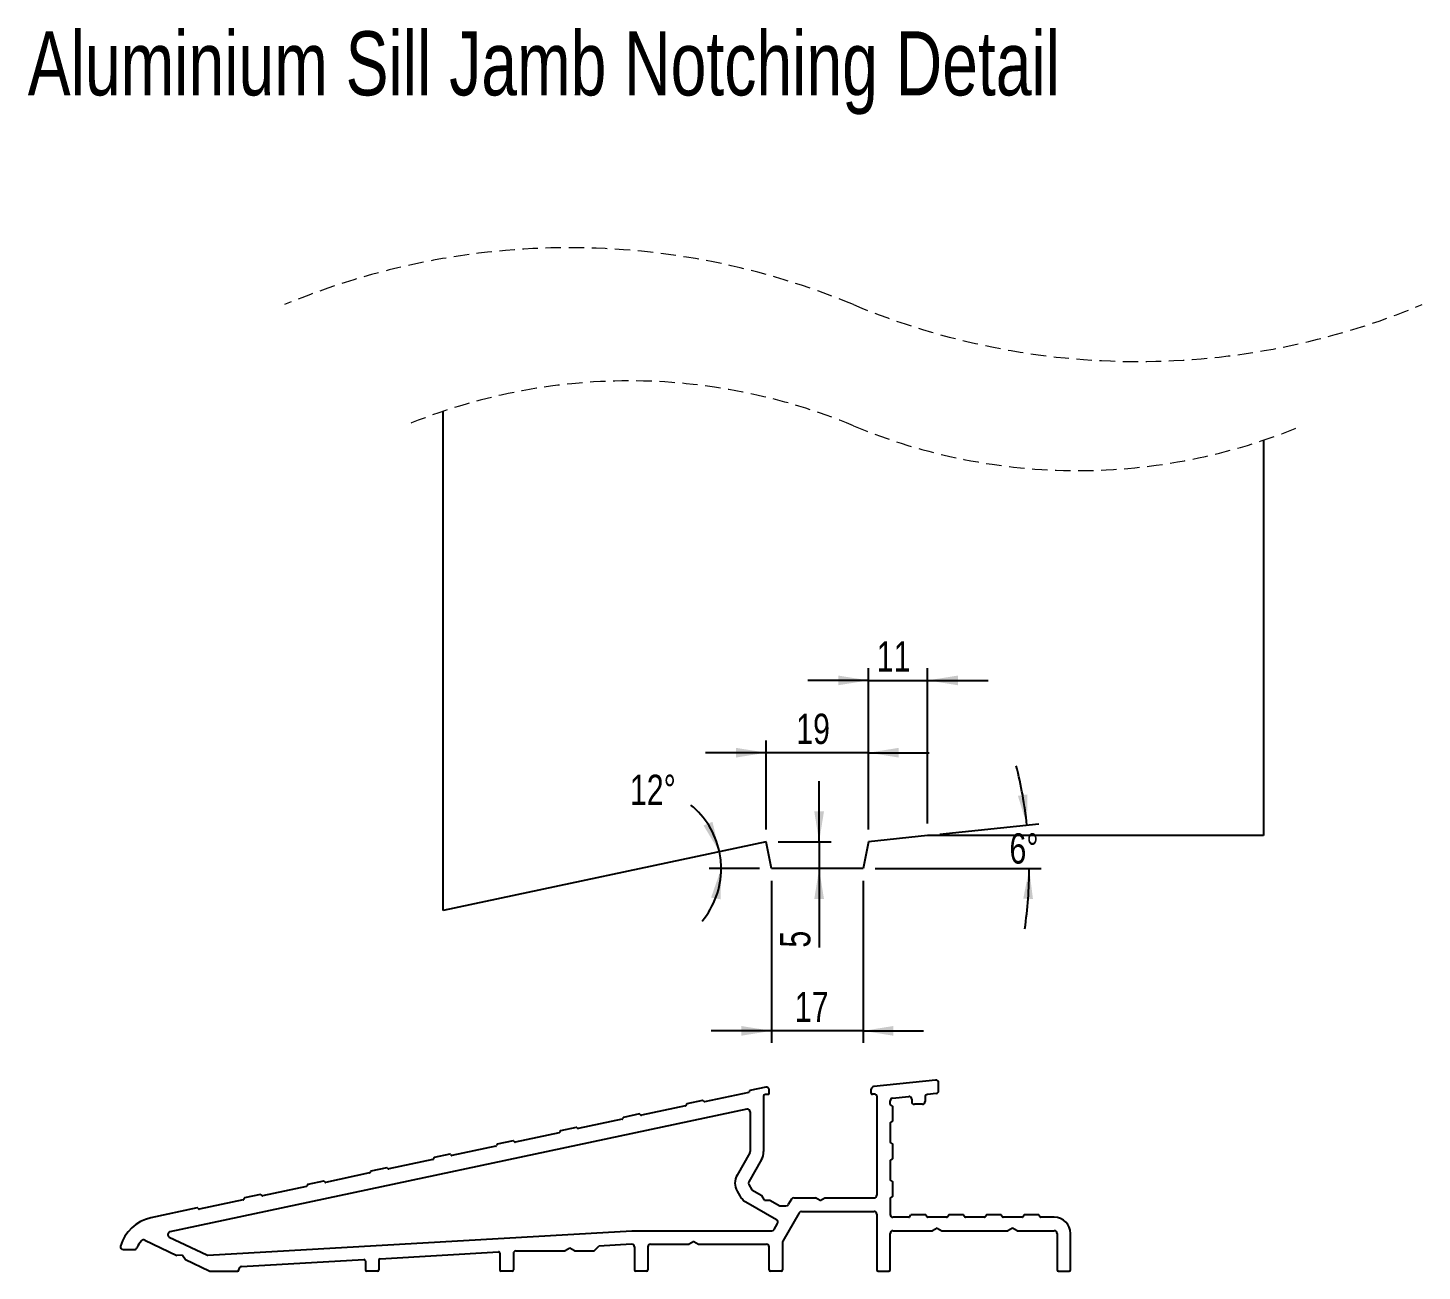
# Paper-space layout 'Sheet4' of a CAD drawing. Header units: millimetres. Extents: x 440 to 1016, y 428 to 1885.
# Drawn here: x 440 to 1016, y 1371 to 1885 of the extents above; entities that cross this region are included whole.
import ezdxf

# ---------------------------------------------------------------- set-up
doc = ezdxf.new("R2010")
doc.units = ezdxf.units.MM
doc.linetypes.add('HIDDEN', pattern=[1.905, 1.27, -0.635])
doc.layers.add('FORMAT', color=7, linetype='Continuous')
doc.styles.add('SLDTEXTSTYLE0', font='TXT', dxfattribs={"width": 0.75})
doc.dimstyles.new('SLDDIMSTYLE3', dxfattribs={"dimtxt": 12.5, "dimasz": 12.5, "dimexe": 0, "dimexo": 0.0625, "dimgap": 3.125, "dimtad": 1, "dimdec": 0, "dimlfac": 0.045, "dimrnd": 1e-09, "dimzin": 12, "dimdsep": 46, "dimtxsty": 'SLDTEXTSTYLE0', "dimsah": 1, "dimcen": 0.09, "dimadec": 0, "dimazin": 3, "dimtfac": 1, "dimtmove": 0, "dimatfit": 0, "dimfxl": 1, "dimfrac": 2, "dimtolj": 1, "dimtzin": 12, "dimarcsym": 0})
doc.dimstyles.new('SLDDIMSTYLE4', dxfattribs={"dimtxt": 12.5, "dimasz": 12.5, "dimexe": 0, "dimexo": 0.0625, "dimgap": 3.125, "dimtad": 0, "dimtih": 1, "dimtoh": 1, "dimdec": 4, "dimlfac": 2.25, "dimzin": 12, "dimdsep": 46, "dimtxsty": 'SLDTEXTSTYLE0', "dimsah": 1, "dimcen": 0.09, "dimazin": 3, "dimtfac": 1, "dimtofl": 0, "dimtmove": 0, "dimatfit": 3, "dimfxl": 1, "dimfrac": 2, "dimtolj": 1, "dimtzin": 12, "dimarcsym": 0})

# ---------------------------------------------------------------- blocks, each defined once
blk = doc.blocks.new('_D_22')
at = {"layer": 'FORMAT', "color": 7, "ltscale": 5}
for p, q in [((747.13, 1532.46), (747.13, 1465.48)), ((784.91, 1532.46), (784.91, 1465.48)), ((747.13, 1470.48), (722.13, 1470.48)), ((784.91, 1470.48), (747.13, 1470.48)), ((784.91, 1470.48), (809.91, 1470.48))]:
    blk.add_line(p, q, dxfattribs=at)
for points in [[(747.13, 1470.48), (734.63, 1472.48), (734.63, 1468.48)], [(784.91, 1470.48), (797.41, 1468.48), (797.41, 1472.48)]]:
    blk.add_solid(points, dxfattribs=at)
at = {"layer": 'FORMAT', "color": 7, "ltscale": 5, "insert": (756.71, 1486.59), "char_height": 12.5, "attachment_point": 1, "style": 'SLDTEXTSTYLE0'}
blk.add_mtext('17', dxfattribs=at)
blk = doc.blocks.new('_D_23')
at = {"layer": 'FORMAT', "color": 7, "ltscale": 5}
for p, q in [((744.91, 1553.57), (744.91, 1590.33)), ((787.13, 1553.57), (787.13, 1590.33)), ((744.91, 1585.33), (719.91, 1585.33)), ((787.13, 1585.33), (744.91, 1585.33)), ((787.13, 1585.33), (812.13, 1585.33))]:
    blk.add_line(p, q, dxfattribs=at)
for points in [[(744.91, 1585.33), (732.41, 1587.33), (732.41, 1583.33)], [(787.13, 1585.33), (799.63, 1583.33), (799.63, 1587.33)]]:
    blk.add_solid(points, dxfattribs=at)
at = {"layer": 'FORMAT', "color": 7, "ltscale": 5, "insert": (757.3, 1601.44), "char_height": 12.5, "attachment_point": 1, "style": 'SLDTEXTSTYLE0'}
blk.add_mtext('19', dxfattribs=at)
blk = doc.blocks.new('_D_24')
at = {"layer": 'FORMAT', "color": 7, "ltscale": 5}
for p, q in [((787.13, 1553.57), (787.13, 1620.18)), ((811.57, 1556.14), (811.57, 1620.18)), ((787.13, 1615.18), (762.13, 1615.18)), ((787.13, 1615.18), (811.57, 1615.18)), ((811.57, 1615.18), (836.57, 1615.18))]:
    blk.add_line(p, q, dxfattribs=at)
for points in [[(787.13, 1615.18), (774.63, 1617.18), (774.63, 1613.18)], [(811.57, 1615.18), (824.07, 1613.18), (824.07, 1617.18)]]:
    blk.add_solid(points, dxfattribs=at)
at = {"layer": 'FORMAT', "color": 7, "ltscale": 5, "insert": (790.54, 1631.3), "char_height": 12.5, "attachment_point": 1, "style": 'SLDTEXTSTYLE0'}
blk.add_mtext('11', dxfattribs=at)
blk = doc.blocks.new('_D_25')
at = {"layer": 'FORMAT', "color": 7, "ltscale": 5}
for p, q in [((816.55, 1551.66), (857.53, 1555.97)), ((789.91, 1537.46), (858.5, 1537.46))]:
    blk.add_line(p, q, dxfattribs=at)
for start, end in [(6, 14.30352), (6, 14.30352), (351.69648, 0), (351.69648, 0)]:
    blk.add_arc((681.41, 1537.46), 172.09, start, end, dxfattribs=at)
for points in [[(852.56, 1555.45), (852.78, 1568.1), (848.82, 1567.54)], [(853.5, 1537.46), (851.05, 1525.04), (855.05, 1524.89)]]:
    blk.add_solid(points, dxfattribs=at)
at = {"layer": 'FORMAT', "color": 7, "ltscale": 5, "insert": (845.35, 1552.04), "char_height": 12.5, "attachment_point": 1, "style": 'SLDTEXTSTYLE0'}
blk.add_mtext('6°', dxfattribs=at)
blk = doc.blocks.new('_D_26')
at = {"layer": 'FORMAT', "color": 7, "ltscale": 5}
blk.add_line((742.13, 1537.46), (721.34, 1537.46), dxfattribs=at)
for start, end in [(12, 51.16475), (0, 12), (319.9645, 0)]:
    blk.add_arc((692.63, 1537.46), 33.7, start, end, dxfattribs=at)
for points in [[(725.6, 1544.46), (722.74, 1556.8), (719.03, 1555.29)], [(726.34, 1537.46), (722.16, 1525.51), (726.1, 1524.8)]]:
    blk.add_solid(points, dxfattribs=at)
at = {"layer": 'FORMAT', "color": 7, "ltscale": 5, "insert": (688.63, 1576.25), "char_height": 12.5, "attachment_point": 1, "style": 'SLDTEXTSTYLE0'}
blk.add_mtext('12°', dxfattribs=at)
blk = doc.blocks.new('_D_27')
at = {"layer": 'FORMAT', "color": 7, "ltscale": 5}
for p, q in [((766.77, 1548.57), (766.77, 1573.57)), ((749.91, 1548.57), (771.77, 1548.57)), ((766.77, 1548.57), (766.77, 1537.46)), ((766.77, 1537.46), (766.77, 1504.84))]:
    blk.add_line(p, q, dxfattribs=at)
for points in [[(766.77, 1548.57), (768.77, 1561.07), (764.77, 1561.07)], [(766.77, 1537.46), (764.77, 1524.96), (768.77, 1524.96)]]:
    blk.add_solid(points, dxfattribs=at)
at = {"layer": 'FORMAT', "color": 7, "ltscale": 5, "insert": (750.65, 1504.84), "char_height": 12.5, "attachment_point": 1, "rotation": 90, "style": 'SLDTEXTSTYLE0'}
blk.add_mtext('5', dxfattribs=at)

psp = doc.layouts.new('Sheet4')

# ---------------------------------------------------------------- linework, layer by layer
at = {"color": 7, "linetype": 'Continuous', "lineweight": 25, "ltscale": 5}
for p, q in [((611.573807, 1520.227464), (611.573807, 1726.304165)), ((950.240478, 1714.369196), (950.240478, 1551.137571)), ((744.907141, 1548.568346), (611.573807, 1520.227464)), ((747.129364, 1537.457246), (744.907141, 1548.568346)), ((787.129364, 1548.568346), (784.907142, 1537.457246)), ((811.573809, 1551.137571), (787.129364, 1548.568346)), ((950.240478, 1551.137571), (811.573809, 1551.137571)), ((784.907142, 1537.457246), (747.129364, 1537.457246)), ((737.682637, 1445.059935), (719.485508, 1441.192016)), ((738.068587, 1445.726654), (737.840991, 1445.190472)), ((744.747925, 1447.243268), (738.226941, 1445.85719)), ((746.090049, 1444.722925), (746.090049, 1446.156438)), ((788.312271, 1444.722925), (788.312271, 1446.370261)), ((814.862795, 1450.161283), (789.307239, 1447.475286)), ((816.090049, 1445.704564), (816.090049, 1449.056258)), ((711.598701, 1439.515623), (693.401572, 1435.647704)), ((711.984651, 1440.182342), (711.757055, 1439.64616)), ((718.663989, 1441.698957), (712.143005, 1440.312879)), ((718.861746, 1441.644114), (719.28775, 1441.246859)), ((743.867826, 1443.611814), (743.867826, 1420.65029)), ((744.534493, 1444.278481), (745.645604, 1444.278481)), ((789.867826, 1444.278481), (788.756715, 1444.278481)), ((790.534493, 1443.611814), (790.534493, 1402.589592)), ((796.090049, 1440.167369), (796.090049, 1441.601582)), ((797.106399, 1439.340032), (796.184809, 1439.985336)), ((797.085017, 1442.706606), (803.751684, 1443.407301)), ((797.20116, 1433.398963), (797.20116, 1439.157998)), ((804.978938, 1442.302276), (804.978938, 1441.278481)), ((809.423382, 1440.167369), (806.090049, 1440.167369)), ((810.534493, 1443.119754), (810.534493, 1441.278481)), ((815.09508, 1444.59954), (811.529461, 1444.224778)), ((736.970147, 1438.092886), (498.726285, 1387.45259)), ((685.514765, 1433.971311), (667.317636, 1430.103392)), ((685.900714, 1434.63803), (685.673119, 1434.101848)), ((692.580053, 1436.154645), (686.059069, 1434.768567)), ((692.77781, 1436.099802), (693.203814, 1435.702547)), ((738.312271, 1437.006056), (738.312271, 1420.644335)), ((659.430829, 1428.427), (641.2337, 1424.55908)), ((659.816778, 1429.093718), (659.589183, 1428.557537)), ((666.496117, 1430.610333), (659.975133, 1429.224255)), ((666.693874, 1430.55549), (667.119878, 1430.158235)), ((796.090049, 1432.389592), (796.090049, 1424.611814)), ((796.184809, 1432.571625), (797.106399, 1433.216929)), ((633.346893, 1422.882688), (615.149764, 1419.014769)), ((633.732842, 1423.549406), (633.505247, 1423.013225)), ((640.41218, 1425.066021), (633.891196, 1423.679943)), ((640.609938, 1425.011178), (641.035942, 1424.613923)), ((797.106399, 1423.784476), (796.184809, 1424.42978)), ((797.20116, 1417.843408), (797.20116, 1423.602442)), ((607.262957, 1417.338376), (589.065828, 1413.470457)), ((607.648906, 1418.005095), (607.421311, 1417.468913)), ((614.328244, 1419.52171), (607.80726, 1418.135632)), ((614.526002, 1419.466867), (614.952006, 1419.069612)), ((738.166387, 1420.099891), (732.880894, 1410.945147)), ((742.974662, 1417.316956), (737.692146, 1408.167369)), ((796.090049, 1416.834036), (796.090049, 1409.056258)), ((796.184809, 1417.01607), (797.106399, 1417.661374)), ((581.179021, 1411.794064), (562.981892, 1407.926145)), ((581.56497, 1412.460783), (581.337375, 1411.924601)), ((588.244308, 1413.977398), (581.723324, 1412.59132)), ((588.442066, 1413.922555), (588.86807, 1413.5253)), ((555.095085, 1406.249752), (536.897956, 1402.381833)), ((555.481034, 1406.916471), (555.253439, 1406.380289)), ((562.160372, 1408.433086), (555.639388, 1407.047008)), ((562.35813, 1408.378243), (562.784134, 1407.980988)), ((737.692146, 1407.056258), (738.975147, 1404.834036)), ((738.975147, 1404.834036), (743.081983, 1402.462953)), ((797.106399, 1408.228921), (796.184809, 1408.874225)), ((797.20116, 1402.287852), (797.20116, 1408.046887)), ((529.011149, 1400.705441), (510.81402, 1396.837522)), ((529.397098, 1401.372159), (529.169503, 1400.835978)), ((536.076436, 1402.888774), (529.555452, 1401.502696)), ((536.274194, 1402.833931), (536.700198, 1402.436676)), ((732.880894, 1404.278481), (734.015034, 1402.314093)), ((736.455203, 1399.873923), (749.18775, 1392.522784)), ((744.193094, 1400.538452), (743.081983, 1402.462953)), ((744.193094, 1400.538452), (746.415316, 1400.538452)), ((746.415316, 1400.538452), (750.522152, 1398.167369)), ((755.333404, 1400.945147), (754.050404, 1398.722925)), ((756.295655, 1401.500703), (765.276659, 1401.500703)), ((767.20116, 1400.389592), (765.276659, 1401.500703)), ((767.20116, 1400.389592), (769.125661, 1401.500703)), ((769.125661, 1401.500703), (789.445604, 1401.500703)), ((796.090049, 1401.278481), (796.090049, 1394.611814)), ((796.184809, 1401.460514), (797.106399, 1402.105818)), ((509.9925, 1397.344463), (490.863559, 1393.278481)), ((510.190258, 1397.28962), (510.616262, 1396.892365)), ((750.522152, 1398.167369), (753.088153, 1398.167369)), ((758.540906, 1395.389592), (751.794465, 1383.704413)), ((759.503156, 1395.945147), (789.423382, 1395.945147)), ((790.534493, 1394.834036), (790.534493, 1371.834036)), ((803.867826, 1393.500703), (797.20116, 1393.500703)), ((804.04986, 1393.595464), (804.695164, 1394.517053)), ((804.877198, 1394.611814), (810.636233, 1394.611814)), ((810.818266, 1394.517053), (811.46357, 1393.595464)), ((819.423382, 1393.500703), (811.645604, 1393.500703)), ((819.605416, 1393.595464), (820.25072, 1394.517053)), ((820.432754, 1394.611814), (826.191788, 1394.611814)), ((826.373822, 1394.517053), (827.019126, 1393.595464)), ((834.978938, 1393.500703), (827.20116, 1393.500703)), ((835.160971, 1393.595464), (835.806275, 1394.517053)), ((835.988309, 1394.611814), (841.747344, 1394.611814)), ((841.929378, 1394.517053), (842.574682, 1393.595464)), ((850.534493, 1393.500703), (842.756715, 1393.500703)), ((850.716527, 1393.595464), (851.361831, 1394.517053)), ((851.543865, 1394.611814), (857.302899, 1394.611814)), ((857.484933, 1394.517053), (858.130237, 1393.595464)), ((863.867826, 1393.500703), (858.312271, 1393.500703)), ((514.44838, 1377.89799), (689.423382, 1387.945147)), ((689.423382, 1387.945147), (747.19918, 1387.945147)), ((748.142186, 1388.489592), (749.594445, 1391.004978)), ((797.20116, 1387.945147), (813.609992, 1387.945147)), ((815.534493, 1389.056258), (813.609992, 1387.945147)), ((815.534493, 1389.056258), (817.458994, 1387.945147)), ((817.458994, 1387.945147), (844.721103, 1387.945147)), ((846.645604, 1389.056258), (844.721103, 1387.945147)), ((848.570105, 1387.945147), (846.645604, 1389.056258)), ((848.570105, 1387.945147), (863.867826, 1387.945147)), ((488.318324, 1384.0541), (501.652455, 1377.694045)), ((498.478952, 1385.362887), (513.906339, 1378.004401)), ((673.867826, 1379.633358), (675.834636, 1381.600168)), ((689.359686, 1382.376783), (675.834636, 1381.600168)), ((697.20116, 1382.389592), (713.054437, 1382.389592)), ((714.978938, 1383.500703), (713.054437, 1382.389592)), ((714.978938, 1383.500703), (716.903438, 1382.389592)), ((716.903438, 1382.389592), (744.978938, 1382.389592)), ((751.645604, 1383.148858), (751.645604, 1371.834036)), ((796.090049, 1371.834036), (796.090049, 1386.834036)), ((864.978938, 1386.834036), (864.978938, 1371.834036)), ((870.534493, 1371.834036), (870.534493, 1386.834036)), ((479.380036, 1380.167369), (484.084456, 1380.167369)), ((503.867826, 1377.868399), (501.652455, 1377.694045)), ((503.867826, 1377.868399), (505.126507, 1376.037007)), ((505.126507, 1376.037007), (514.876039, 1371.386719)), ((528.248575, 1373.125698), (578.835979, 1376.030453)), ((584.978938, 1375.858615), (584.978938, 1371.834036)), ((585.502645, 1376.413257), (634.391534, 1379.220483)), ((634.978938, 1378.665841), (634.978938, 1371.834036)), ((640.534493, 1378.524074), (640.534493, 1371.834036)), ((641.581909, 1379.633358), (661.943326, 1379.633358)), ((663.867826, 1380.744469), (661.943326, 1379.633358)), ((665.792327, 1379.633358), (663.867826, 1380.744469)), ((665.792327, 1379.633358), (673.867826, 1379.633358)), ((690.534493, 1381.267499), (690.534493, 1371.834036)), ((696.090049, 1381.278481), (696.090049, 1371.834036)), ((746.090049, 1371.834036), (746.090049, 1381.278481)), ((515.354385, 1371.278481), (526.645604, 1371.278481)), ((527.20116, 1371.834036), (527.20116, 1372.016414)), ((579.423382, 1375.475811), (579.423382, 1371.834036)), ((584.423382, 1371.278481), (579.978938, 1371.278481)), ((639.978938, 1371.278481), (635.534493, 1371.278481)), ((695.534493, 1371.278481), (691.090049, 1371.278481)), ((751.090049, 1371.278481), (746.645604, 1371.278481)), ((791.090049, 1371.278481), (795.534493, 1371.278481)), ((865.534493, 1371.278481), (869.978938, 1371.278481))]:
    psp.add_line(p, q, dxfattribs=at)
at = {"color": 7, "linetype": 'HIDDEN', "lineweight": 18, "ltscale": 5}
for centre, radius, start, end in [((663.501309, 1488.562673), 305.255167, 67.380135052, 112.619864948), ((898.312976, 2052.110673), 305.255167, 247.380135052, 292.619864948), ((688.302976, 1498.086673), 240.770833, 67.380135052, 112.619864948), ((873.511309, 1942.586673), 240.770833, 247.380135052, 292.619864948)]:
    psp.add_arc(centre, radius, start, end, dxfattribs=at)
at = {"color": 7, "linetype": 'Continuous', "lineweight": 25, "ltscale": 25}
for centre, radius, start, end in [((737.636434, 1445.277301), 0.222222, 282, 337), ((738.273143, 1445.639824), 0.222222, 102, 157), ((744.978938, 1446.156438), 1.111111, 0, 102), ((789.423382, 1446.370261), 1.111111, 96, 180), ((814.978938, 1449.056258), 1.111111, 0, 96), ((814.978938, 1445.704564), 1.111111, 276, 0), ((711.552498, 1439.732989), 0.222222, 282, 337), ((712.189207, 1440.095513), 0.222222, 102, 157), ((718.710191, 1441.481591), 0.222222, 47, 102), ((719.439305, 1441.409382), 0.222222, 227, 282), ((744.534493, 1443.611814), 0.666667, 90, 180), ((745.645604, 1444.722925), 0.444444, 270, 0), ((788.756715, 1444.722925), 0.444444, 180, 270), ((789.867826, 1443.611814), 0.666667, 0, 90), ((797.20116, 1441.601582), 1.111111, 96, 180), ((796.312271, 1440.167369), 0.222222, 180, 235), ((796.978938, 1439.157998), 0.222222, 0, 55), ((803.867826, 1442.302276), 1.111111, 0, 96), ((806.090049, 1441.278481), 1.111111, 180, 270), ((809.423382, 1441.278481), 1.111111, 270, 0), ((811.645604, 1443.119754), 1.111111, 96, 180), ((685.468562, 1434.188677), 0.222222, 282, 337), ((686.105271, 1434.551201), 0.222222, 102, 157), ((692.626255, 1435.937279), 0.222222, 47, 102), ((693.355369, 1435.86507), 0.222222, 227, 282), ((737.20116, 1437.006056), 1.111111, 0, 102), ((796.978938, 1433.398963), 0.222222, 305, 0), ((659.384626, 1428.644366), 0.222222, 282, 337), ((660.021335, 1429.006889), 0.222222, 102, 157), ((666.542319, 1430.392967), 0.222222, 47, 102), ((667.271433, 1430.320758), 0.222222, 227, 282), ((796.312271, 1432.389592), 0.222222, 125, 180), ((633.30069, 1423.100054), 0.222222, 282, 337), ((633.937399, 1423.462577), 0.222222, 102, 157), ((640.458383, 1424.848655), 0.222222, 47, 102), ((641.187497, 1424.776446), 0.222222, 227, 282), ((796.312271, 1424.611814), 0.222222, 180, 235), ((796.978938, 1423.602442), 0.222222, 0, 55), ((607.216754, 1417.555742), 0.222222, 282, 337), ((607.853463, 1417.918266), 0.222222, 102, 157), ((614.374447, 1419.304344), 0.222222, 47, 102), ((615.103561, 1419.232135), 0.222222, 227, 282), ((737.223382, 1420.644335), 1.088889, 330, 0), ((737.20116, 1420.65029), 6.666667, 330, 0), ((796.312271, 1416.834036), 0.222222, 125, 180), ((796.978938, 1417.843408), 0.222222, 305, 0), ((581.132818, 1412.01143), 0.222222, 282, 337), ((581.769527, 1412.373954), 0.222222, 102, 157), ((588.290511, 1413.760032), 0.222222, 47, 102), ((589.019625, 1413.687823), 0.222222, 227, 282), ((738.654396, 1407.611814), 6.666667, 150, 210), ((555.048882, 1406.467119), 0.222222, 282, 337), ((555.685591, 1406.829642), 0.222222, 102, 157), ((562.206575, 1408.21572), 0.222222, 47, 102), ((562.935689, 1408.143511), 0.222222, 227, 282), ((738.654396, 1407.611814), 1.111111, 150, 210), ((796.312271, 1409.056258), 0.222222, 180, 235), ((796.978938, 1408.046887), 0.222222, 0, 55), ((528.964946, 1400.922807), 0.222222, 282, 337), ((529.601655, 1401.28533), 0.222222, 102, 157), ((536.122639, 1402.671408), 0.222222, 47, 102), ((536.851753, 1402.599199), 0.222222, 227, 282), ((739.788536, 1405.647426), 6.666667, 210, 240), ((756.295655, 1400.389592), 1.111111, 90, 150), ((789.445604, 1402.589592), 1.088889, 270, 0), ((796.312271, 1401.278481), 0.222222, 125, 180), ((796.978938, 1402.287852), 0.222222, 305, 360), ((494.328754, 1376.976021), 16.666667, 102, 163.943405639), ((510.038703, 1397.127097), 0.222222, 47, 102), ((510.767817, 1397.054888), 0.222222, 227, 282), ((753.088153, 1399.278481), 1.111111, 270, 330), ((759.503156, 1394.834036), 1.111111, 90, 150), ((789.423382, 1394.834036), 1.111111, 0, 90), ((797.20116, 1394.611814), 1.111111, 180, 270), ((803.867826, 1393.722925), 0.222222, 270, 325), ((804.877198, 1394.389592), 0.222222, 90, 145), ((810.636233, 1394.389592), 0.222222, 35, 90), ((811.645604, 1393.722925), 0.222222, 215, 270), ((819.423382, 1393.722925), 0.222222, 270, 325), ((820.432754, 1394.389592), 0.222222, 90, 145), ((826.191788, 1394.389592), 0.222222, 35, 90), ((827.20116, 1393.722925), 0.222222, 215, 270), ((834.978938, 1393.722925), 0.222222, 270, 325), ((835.988309, 1394.389592), 0.222222, 90, 145), ((841.747344, 1394.389592), 0.222222, 35, 90), ((842.756715, 1393.722925), 0.222222, 215, 270), ((850.534493, 1393.722925), 0.222222, 270, 325), ((851.543865, 1394.389592), 0.222222, 90, 145), ((857.302899, 1394.389592), 0.222222, 35, 90), ((858.312271, 1393.722925), 0.222222, 215, 270), ((863.867826, 1386.834036), 6.666667, 0, 90), ((498.957298, 1386.36576), 1.111111, 102, 244.5), ((747.19918, 1389.034036), 1.088889, 270, 330), ((748.632194, 1391.560533), 1.111111, 330, 60), ((797.20116, 1386.834036), 1.111111, 90, 180), ((863.867826, 1386.834036), 1.111111, 0, 90), ((479.380036, 1381.278481), 1.111111, 163.943405639, 270), ((494.328754, 1376.976021), 10, 136.885326672, 157.218283027), ((487.839978, 1383.051227), 1.111111, 64.5, 136.885326672), ((689.423382, 1381.267499), 1.111111, 0, 93.286345396), ((697.20116, 1381.278481), 1.111111, 90, 180), ((744.978938, 1381.278481), 1.111111, 0, 90), ((752.756715, 1383.148858), 1.111111, 150, 180), ((484.084456, 1381.278481), 1.111111, 270, 337.218283027), ((514.384684, 1379.007274), 1.111111, 244.5, 273.286345396), ((578.867826, 1375.475811), 0.555556, 0, 93.286345396), ((585.534493, 1375.858615), 0.555556, 93.286345396, 180), ((634.423382, 1378.665841), 0.555556, 0, 93.286345396), ((641.645604, 1378.524074), 1.111111, 93.286345396, 180), ((515.354385, 1372.389592), 1.111111, 244.5, 270), ((526.645604, 1371.834036), 0.555556, 270, 0), ((528.312271, 1372.016414), 1.111111, 93.286345396, 180), ((579.978938, 1371.834036), 0.555556, 180, 270), ((584.423382, 1371.834036), 0.555556, 270, 0), ((635.534493, 1371.834036), 0.555556, 180, 270), ((639.978938, 1371.834036), 0.555556, 270, 0), ((691.090049, 1371.834036), 0.555556, 180, 270), ((695.534493, 1371.834036), 0.555556, 270, 0), ((746.645604, 1371.834036), 0.555556, 180, 270), ((751.090049, 1371.834036), 0.555556, 270, 0), ((791.090049, 1371.834036), 0.555556, 180, 270), ((795.534493, 1371.834036), 0.555556, 270, 0), ((865.534493, 1371.834036), 0.555556, 180, 270), ((869.978938, 1371.834036), 0.555556, 270, 0)]:
    psp.add_arc(centre, radius, start, end, dxfattribs=at)

# ---------------------------------------------------------------- texts
at = {"layer": 'FORMAT', "color": 7, "ltscale": 5, "insert": (440.041084, 1883.196118), "char_height": 26.45833333, "attachment_point": 1, "style": 'SLDTEXTSTYLE0'}
psp.add_mtext('Aluminium Sill Jamb Notching Detail', dxfattribs=at)

# ---------------------------------------------------------------- dimensions: what is measured, and where the dimension line sits
at = {"layer": 'FORMAT', "color": 7, "ltscale": 5}
for base, p1, p2, picture, middle in [((811.573809, 1615.184948), (787.129364, 1548.568332), (811.573809, 1551.137546), '_D_24', (799.772757, 1615.184948)), ((744.907142, 1585.330455), (787.129364, 1548.568332), (744.907142, 1548.568332), '_D_23', (766.533674, 1585.330455)), ((747.129364, 1470.476897), (784.907142, 1537.457221), (747.129364, 1537.457221), '_D_22', (765.941645, 1470.476897))]:
    dim = psp.add_linear_dim(base=base, p1=p1, p2=p2, dimstyle='SLDDIMSTYLE3', dxfattribs=at)
    dim.commit()
    dim.dimension.update_dxf_attribs({"geometry": picture, "text_midpoint": middle, "dimtype": 160})
for base, line1, line2, picture, middle in [((853.051252, 1524.998259), ((811.573809, 1551.137546), (787.129364, 1548.568332)), ((784.907142, 1537.457221), (747.129364, 1537.457221)), '_D_25', (853.298118, 1545.849019)), ((726.153327, 1540.980299), ((747.129364, 1537.457221), (784.907142, 1537.457221)), ((744.907142, 1548.568332), (611.573809, 1520.227457)), '_D_26', (701.199547, 1570.054997))]:
    dim = psp.add_angular_dim_2l(base=base, line1=line1, line2=line2, dimstyle='SLDDIMSTYLE4', dxfattribs=at)
    dim.commit()
    dim.dimension.update_dxf_attribs({"geometry": picture, "text_midpoint": middle, "dimtype": 162})
dim = psp.add_linear_dim(base=(766.766558, 1537.457221), p1=(744.907142, 1548.568332), p2=(784.907142, 1537.457221), angle=90, dimstyle='SLDDIMSTYLE3', dxfattribs=at)
dim.commit()
dim.dimension.update_dxf_attribs({"geometry": '_D_27', "text_midpoint": (766.766558, 1509.454257), "dimtype": 160})

doc.saveas('drawing.dxf')
